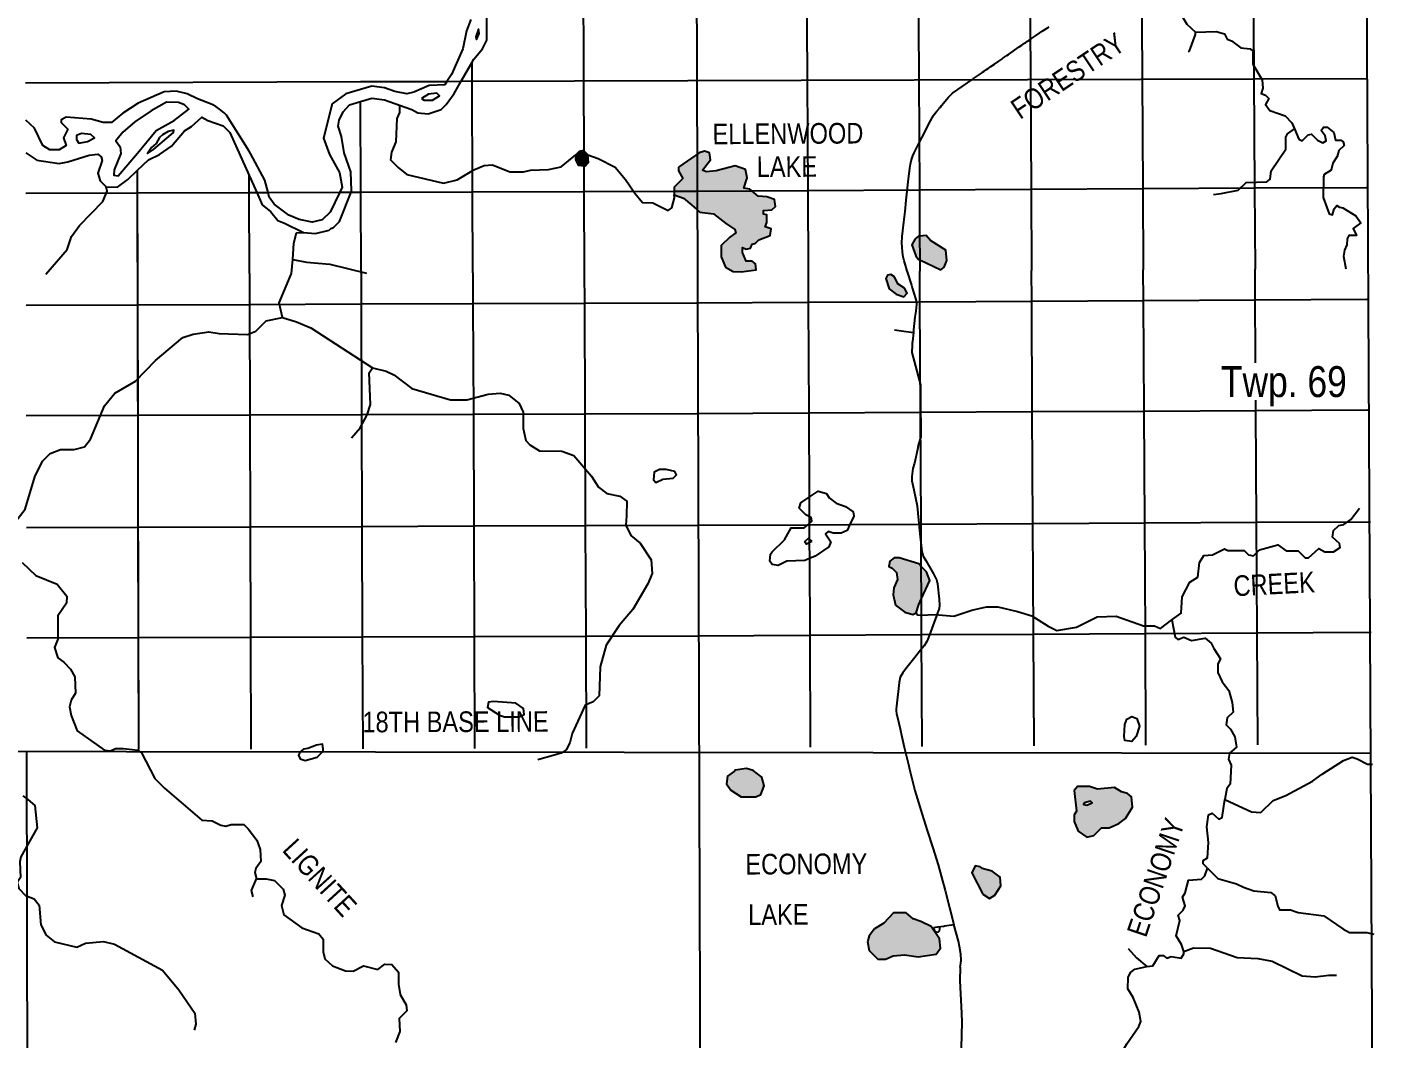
# Model space of a CAD drawing. Extents: x 408473 to 428843, y 6046006 to 6059852.
# Drawn here: x 422901.7 to 423293.5, y 6051317 to 6051611.3 of the extents above; entities that cross this region are included whole.
import ezdxf
from ezdxf.enums import TextEntityAlignment as Align

# ---------------------------------------------------------------- set-up
doc = ezdxf.new("R2010")
doc.units = 0
doc.header["$LTSCALE"] = 5
doc.layers.add('2', color=7, linetype='Continuous', true_color=0x6e6e6e)
doc.layers.add('4', color=7, linetype='Continuous', true_color=0x8c8c8c)
for name, color, linetype in [('20', 160, 'Continuous'), ('21', 160, 'Continuous'), ('24', 161, 'Continuous'), ('26', 160, 'Continuous'), ('27', 7, 'Continuous'), ('3', 3, 'Continuous'), ('33', 20, 'Continuous'), ('35', 37, 'Continuous'), ('36', 37, 'Continuous'), ('T-WATER', 160, 'Continuous'), ('T-WATER-H', 133, 'Continuous')]:
    doc.layers.add(name, color=color, linetype=linetype)
doc.styles.add('80', font='ARIALN.TTF', dxfattribs={"height": 10})

msp = doc.modelspace()

# ---------------------------------------------------------------- hatches: boundary and pattern name
at = {"layer": 'T-WATER-H'}
h = msp.add_hatch(color=256, dxfattribs=at)
h.dxf.hatch_style = 1
h.paths.add_polyline_path([(423063.765, 6051570.899), (423064.027, 6051570.865), (423065.029, 6051571.858), (423064.788, 6051574.106), (423063.748, 6051575.155), (423063.545, 6051575.359), (423062.297, 6051575.115), (423061.295, 6051574.122), (423061.289, 6051572.624), (423062.032, 6051571.123)])
h = msp.add_hatch(color=256, dxfattribs=at)
h.dxf.hatch_style = 1
h.paths.add_polyline_path([(423096.297, 6051558.434), (423097.413, 6051557.487), (423101.403, 6051556.97), (423104.886, 6051554.21), (423107.625, 6051552.45), (423107.87, 6051551.451), (423106.119, 6051550.211), (423103.614, 6051547.726), (423103.602, 6051544.482), (423104.839, 6051541.482), (423107.08, 6051540.224), (423109.392, 6051540.1), (423113.819, 6051540.694), (423113.576, 6051542.442), (423112.581, 6051543.195), (423110.834, 6051543.202), (423109.845, 6051545.702), (423109.851, 6051547.2), (423110.847, 6051546.696), (423112.096, 6051546.94), (423112.599, 6051548.186), (423113.598, 6051548.431), (423114.6, 6051549.425), (423117.849, 6051550.658), (423118.106, 6051552.654), (423116.361, 6051553.161), (423116.865, 6051554.406), (423116.873, 6051556.652), (423115.876, 6051556.906), (423115.88, 6051557.904), (423118.376, 6051558.143), (423119.378, 6051559.137), (423119.136, 6051561.134), (423116.893, 6051561.893), (423114.399, 6051562.154), (423112.504, 6051563.683), (423111.911, 6051564.161), (423110.165, 6051564.418), (423111.175, 6051567.409), (423110.685, 6051569.907), (423107.694, 6051570.918), (423102.199, 6051569.445), (423099.204, 6051569.209), (423098.208, 6051569.713), (423100.465, 6051572.697), (423100.223, 6051574.695), (423098.728, 6051575.201), (423097.229, 6051574.708), (423096.229, 6051574.007), (423091.224, 6051570.492), (423091.22, 6051569.494), (423092.459, 6051567.242), (423089.954, 6051564.758), (423089.95, 6051563.573), (423089.946, 6051562.512), (423092.687, 6051561.501)])
h = msp.add_hatch(color=256, dxfattribs=at)
h.dxf.hatch_style = 1
h.paths.add_polyline_path([(423161.355, 6051543.565), (423167.473, 6051540.71), (423168.474, 6051541.454), (423169.23, 6051543.448), (423168.991, 6051546.443), (423164.509, 6051549.208), (423163.267, 6051550.71), (423161.32, 6051550.502), (423161.02, 6051550.47), (423160.019, 6051549.726), (423159.015, 6051547.983), (423160.25, 6051544.734), (423160.995, 6051543.733)])
h = msp.add_hatch(color=256, dxfattribs=at)
h.dxf.hatch_style = 1
h.paths.add_polyline_path([(423152.981, 6051539.372), (423151.981, 6051539.126), (423151.478, 6051538.129), (423152.463, 6051535.128), (423154.453, 6051533.621), (423156.696, 6051532.863), (423157.699, 6051533.858), (423156.957, 6051535.36), (423154.965, 6051536.616), (423153.976, 6051538.618)])
h = msp.add_hatch(color=256, dxfattribs=at)
h.dxf.hatch_style = 1
h.paths.add_polyline_path([(423154.319, 6051443.191), (423157.057, 6051441.181), (423159.3, 6051440.422), (423160.3, 6051440.917), (423161.059, 6051443.413), (423161.851, 6051445.102), (423164.333, 6051450.395), (423163.345, 6051452.898), (423161.804, 6051454.453), (423161.108, 6051455.156), (423155.375, 6051456.928), (423153.878, 6051456.934), (423152.625, 6051455.94), (423152.369, 6051454.442), (423153.366, 6051453.938), (423154.609, 6051452.684), (423154.85, 6051450.684), (423153.841, 6051448.19), (423153.583, 6051446.192)])
h = msp.add_hatch(color=256, dxfattribs=at)
h.dxf.hatch_style = 1
h.paths.add_polyline_path([(423107.438, 6051394.925), (423105.434, 6051393.435), (423105.175, 6051391.188), (423106.416, 6051389.433), (423109.403, 6051387.421), (423113.647, 6051387.402), (423115.148, 6051388.145), (423116.157, 6051390.639), (423115.419, 6051393.14), (423112.931, 6051395.15), (423110.936, 6051395.658), (423107.689, 6051395.173)])
h = msp.add_hatch(color=256, dxfattribs=at)
h.dxf.hatch_style = 1
h.paths.add_polyline_path([(423209.248, 6051385.737), (423208.996, 6051385.238), (423209.993, 6051384.984), (423211.494, 6051385.727), (423210.997, 6051386.229)], flags=16)
h.paths.add_polyline_path([(423206.266, 6051389.248), (423206.991, 6051383.247), (423206.238, 6051382.25), (423206.23, 6051380.251), (423207.467, 6051377.496), (423209.956, 6051375.736), (423211.955, 6051376.228), (423214.211, 6051378.468), (423216.457, 6051378.458), (423219.208, 6051379.697), (423221.211, 6051381.188), (423223.22, 6051384.429), (423222.983, 6051387.429), (423221.739, 6051388.434), (423219.993, 6051388.941), (423218.002, 6051390.199), (423213.008, 6051389.72), (423210.764, 6051390.479), (423207.27, 6051390.494)])
h = msp.add_hatch(color=256, dxfattribs=at)
h.dxf.hatch_style = 1
h.paths.add_polyline_path([(423179.216, 6051366.873), (423178.967, 6051367.124), (423177.471, 6051367.38), (423176.464, 6051365.385), (423179.683, 6051359.124), (423181.675, 6051357.866), (423183.177, 6051358.859), (423184.936, 6051361.6), (423184.697, 6051364.1), (423182.457, 6051365.859), (423179.465, 6051366.622)])
h = msp.add_hatch(color=256, dxfattribs=at)
h.dxf.hatch_style = 1
h.paths.add_polyline_path([(423146.173, 6051345.284), (423146.661, 6051342.783), (423149.147, 6051340.274), (423151.394, 6051340.263), (423153.645, 6051341.252), (423156.892, 6051341.487), (423160.884, 6051340.969), (423166.13, 6051341.695), (423167.385, 6051343.438), (423167.147, 6051346.188), (423164.665, 6051349.697), (423161.676, 6051351.209), (423159.432, 6051351.969), (423157.442, 6051353.727), (423153.698, 6051353.744), (423150.939, 6051350.759), (423148.186, 6051349.022), (423146.679, 6051347.03)])

# ---------------------------------------------------------------- linework, layer by layer
at = {"layer": '2', "linetype": 'Continuous', "flags": 128}
for points in [[(423095.509, 6051927.043), (423097.797, 6051207.749)], [(423293.481, 6051208.786), (423289.872, 6051927.043)], [(423027.962, 6051595.504), (423291.534, 6051596.351)], [(422901.326, 6051595.098), (422998.73, 6051595.41)], [(422998.73, 6051595.41), (423023.854, 6051595.491)], [(423023.854, 6051595.491), (423027.962, 6051595.504)], [(422902.481, 6051013.241), (422901.711, 6051400.66)]]:
    msp.add_lwpolyline(points, dxfattribs=at)
at = {"layer": '20', "linetype": 'Continuous', "flags": 128}
for points in [[(423030.758, 6051613.448), (423029.497, 6051610.209), (423028.478, 6051604.972), (423025.205, 6051597.499), (423023.854, 6051595.491), (423023.197, 6051594.513), (423018.705, 6051594.285), (423014.205, 6051592.309), (423012.207, 6051591.819), (423008.717, 6051592.584), (423005.727, 6051593.596), (423001.986, 6051594.113), (422998.737, 6051593.155), (422994.491, 6051591.902), (422990.487, 6051588.925), (422987.953, 6051578.953), (422989.681, 6051574.203), (422992.654, 6051568.947), (422993.386, 6051564.7), (422992.686, 6051563.264), (422989.865, 6051557.479), (422987.61, 6051555.243), (422984.613, 6051554.508), (422980.873, 6051555.274), (422977.883, 6051556.536), (422973.654, 6051559.801), (422972.165, 6051561.805), (422971.823, 6051563.198), (422970.937, 6051566.803), (422966.726, 6051574.561), (422966.318, 6051575.203), (422959.698, 6051585.629), (422959.078, 6051586.339), (422957.72, 6051587.444), (422956.673, 6051588.206), (422955.532, 6051588.766), (422951.313, 6051590.362), (422948.33, 6051591.872), (422945.089, 6051592.636), (422941.595, 6051592.404), (422934.097, 6051589.194), (422929.593, 6051586.221), (422926.339, 6051583.49), (422923.844, 6051583.502), (422920.354, 6051584.518), (422913.12, 6051585.052), (422911.62, 6051584.31), (422911.617, 6051583.561), (422913.605, 6051581.555), (422912.348, 6051579.064), (422913.088, 6051576.814), (422911.086, 6051575.576), (422908.342, 6051575.589), (422906.351, 6051576.847), (422903.875, 6051581.851), (422901.347, 6051584.207)], [(422901.366, 6051574.704), (422904.587, 6051572.611), (422911.071, 6051571.582), (422913.568, 6051572.069), (422919.814, 6051574.036), (422922.31, 6051574.274), (422923.305, 6051573.52), (422923.55, 6051572.52), (422922.288, 6051568.782), (422923.027, 6051566.532), (422924.767, 6051564.776), (422928.011, 6051564.761), (422931.014, 6051566.993), (422933.855, 6051569.692), (422937.025, 6051572.705), (422940.275, 6051574.187), (422943.778, 6051576.667), (422947.538, 6051581.142), (422949.54, 6051582.381), (422952.545, 6051585.112), (422954.287, 6051584.105), (422958.773, 6051582.586), (422960.761, 6051580.58), (422966.337, 6051568.113), (422968.541, 6051563.188), (422970.16, 6051559.568), (422972.647, 6051557.56), (422974.634, 6051555.054), (422976.627, 6051554.296), (422982.106, 6051551.525), (422985.598, 6051551.259), (422989.595, 6051552.238), (422990.096, 6051552.735), (422990.845, 6051552.981), (422992.599, 6051554.72), (422995.964, 6051563.275), (422996.127, 6051563.689), (422995.899, 6051569.181), (422993.924, 6051574.682), (422993.195, 6051579.428), (422992.208, 6051582.428), (422992.465, 6051584.174), (422993.722, 6051586.664), (422995.477, 6051588.652), (422998.748, 6051589.643), (423001.972, 6051590.619), (423005.713, 6051590.102), (423010.01, 6051588.602), (423013.687, 6051587.319), (423015.429, 6051586.313), (423018.423, 6051586.049), (423022.17, 6051587.28), (423023.673, 6051588.77), (423025.932, 6051592.005), (423027.962, 6051595.504), (423031.178, 6051601.046), (423031.71, 6051601.962), (423034.217, 6051604.946), (423035.475, 6051607.436), (423035.5, 6051613.926)], [(423033.237, 6051609.443), (423032.992, 6051610.692), (423032.235, 6051608.449), (423032.481, 6051607.699), (423033.237, 6051609.443)], [(423016.444, 6051590.551), (423017.191, 6051590.048), (423019.686, 6051590.037), (423021.687, 6051591.275), (423020.941, 6051592.028), (423018.445, 6051591.79), (423016.444, 6051590.551)], [(422940.278, 6051579.193), (422939.301, 6051577.388), (422937.935, 6051576.282), (422936.741, 6051574.554), (422938.508, 6051575.69), (422944.38, 6051580.582), (422944.428, 6051581.273), (422942.819, 6051580.863), (422941.091, 6051579.908), (422940.278, 6051579.193)], [(422917.593, 6051580.287), (422916.094, 6051579.795), (422916.089, 6051578.547), (422916.833, 6051577.545), (422919.33, 6051578.032), (422921.33, 6051579.021), (422920.336, 6051580.024), (422917.593, 6051580.287)]]:
    msp.add_lwpolyline(points, dxfattribs=at)
msp.add_lwpolyline([(422933.843, 6051574.657), (422939.304, 6051581.181), (422944.556, 6051584.152), (422948.811, 6051587.376), (422947.568, 6051588.631), (422945.825, 6051589.388), (422942.331, 6051589.405), (422937.83, 6051586.93), (422933.077, 6051583.708), (422929.571, 6051580.729), (422927.565, 6051578.242), (422928.806, 6051576.489), (422929.048, 6051574.491), (422927.033, 6051569.758), (422927.027, 6051568.26), (422928.273, 6051568.005)], close=True, dxfattribs=at)
at = {"layer": '24', "linetype": 'Continuous', "flags": 128}
for points in [[(422978.625, 6051539.627), (422979.057, 6051543.692)], [(422978.339, 6051538.93), (422978.625, 6051539.627)], [(423000.424, 6051539.696), (423000.424, 6051539.696)]]:
    msp.add_lwpolyline(points, dxfattribs=at)
at = {"layer": '26', "linetype": 'Continuous', "flags": 128}
for points in [[(423061.295, 6051574.122), (423061.289, 6051572.624), (423062.032, 6051571.123), (423063.765, 6051570.899)], [(423063.748, 6051575.155), (423063.545, 6051575.359), (423062.297, 6051575.115), (423061.295, 6051574.122)], [(423064.788, 6051574.106), (423063.748, 6051575.155)], [(423063.765, 6051570.899), (423064.027, 6051570.865), (423065.029, 6051571.858), (423064.788, 6051574.106)], [(423096.229, 6051574.007), (423091.224, 6051570.492)], [(423112.504, 6051563.683), (423111.911, 6051564.161), (423110.165, 6051564.418), (423111.175, 6051567.409), (423110.685, 6051569.907), (423107.694, 6051570.918), (423102.199, 6051569.445), (423099.204, 6051569.209), (423098.208, 6051569.713), (423100.465, 6051572.697), (423100.223, 6051574.695), (423098.728, 6051575.201), (423097.229, 6051574.708), (423096.229, 6051574.007)], [(423091.224, 6051570.492), (423091.22, 6051569.494), (423092.459, 6051567.242), (423089.954, 6051564.758), (423089.95, 6051563.573)], [(423089.95, 6051563.573), (423089.946, 6051562.512)], [(423089.946, 6051562.512), (423092.687, 6051561.501), (423096.297, 6051558.434)], [(423109.392, 6051540.1), (423113.819, 6051540.694), (423113.576, 6051542.442), (423112.581, 6051543.195), (423110.834, 6051543.202), (423109.845, 6051545.702), (423109.851, 6051547.2), (423110.847, 6051546.696), (423112.096, 6051546.94), (423112.599, 6051548.186), (423113.598, 6051548.431), (423114.6, 6051549.425), (423117.849, 6051550.658), (423118.106, 6051552.654), (423116.361, 6051553.161), (423116.865, 6051554.406), (423116.873, 6051556.652), (423115.876, 6051556.906), (423115.88, 6051557.904), (423118.376, 6051558.143), (423119.378, 6051559.137), (423119.136, 6051561.134), (423116.893, 6051561.893), (423114.399, 6051562.154), (423112.504, 6051563.683)], [(423096.297, 6051558.434), (423097.413, 6051557.487), (423101.403, 6051556.97), (423104.886, 6051554.21), (423107.625, 6051552.45), (423107.87, 6051551.451), (423106.119, 6051550.211), (423103.614, 6051547.726), (423103.602, 6051544.482), (423104.839, 6051541.482), (423107.08, 6051540.224), (423109.392, 6051540.1)], [(423160.019, 6051549.726), (423159.015, 6051547.983), (423160.25, 6051544.734), (423160.995, 6051543.733), (423161.355, 6051543.565)], [(423161.32, 6051550.502), (423161.02, 6051550.47), (423160.019, 6051549.726)], [(423161.355, 6051543.565), (423167.473, 6051540.71), (423168.474, 6051541.454), (423169.23, 6051543.448), (423168.991, 6051546.443), (423164.509, 6051549.208), (423163.267, 6051550.71), (423161.32, 6051550.502)], [(423152.981, 6051539.372), (423151.981, 6051539.126), (423151.478, 6051538.129), (423152.463, 6051535.128), (423154.453, 6051533.621), (423156.696, 6051532.863), (423157.699, 6051533.858), (423156.957, 6051535.36), (423154.965, 6051536.616), (423153.976, 6051538.618), (423152.981, 6051539.372)], [(423152.625, 6051455.94), (423152.369, 6051454.442), (423153.366, 6051453.938), (423154.609, 6051452.684), (423154.85, 6051450.684), (423153.841, 6051448.19), (423153.583, 6051446.192), (423154.319, 6051443.191)], [(423161.804, 6051454.453), (423161.108, 6051455.156), (423155.375, 6051456.928), (423153.878, 6051456.934), (423152.625, 6051455.94)], [(423161.851, 6051445.102), (423164.333, 6051450.395), (423163.345, 6051452.898), (423161.804, 6051454.453)], [(423160.3, 6051440.917), (423161.059, 6051443.413), (423161.851, 6051445.102)], [(423154.319, 6051443.191), (423157.057, 6051441.181), (423159.3, 6051440.422), (423160.3, 6051440.917)], [(423107.438, 6051394.925), (423105.434, 6051393.435), (423105.175, 6051391.188), (423106.416, 6051389.433), (423109.403, 6051387.421), (423113.647, 6051387.402), (423115.148, 6051388.145), (423116.157, 6051390.639), (423115.419, 6051393.14), (423112.931, 6051395.15), (423110.936, 6051395.658), (423107.689, 6051395.173), (423107.438, 6051394.925)], [(423206.23, 6051380.251), (423207.467, 6051377.496), (423209.956, 6051375.736), (423211.955, 6051376.228), (423214.211, 6051378.468), (423216.457, 6051378.458), (423219.208, 6051379.697), (423221.211, 6051381.188), (423223.22, 6051384.429), (423222.983, 6051387.429), (423221.739, 6051388.434), (423219.993, 6051388.941), (423218.002, 6051390.199), (423213.008, 6051389.72), (423210.764, 6051390.479), (423207.27, 6051390.494), (423206.266, 6051389.248)], [(423206.266, 6051389.248), (423206.991, 6051383.247), (423206.238, 6051382.25), (423206.23, 6051380.251)], [(423209.248, 6051385.737), (423208.996, 6051385.238), (423209.993, 6051384.984), (423211.494, 6051385.727), (423210.997, 6051386.229), (423209.248, 6051385.737)], [(423179.216, 6051366.873), (423178.967, 6051367.124), (423177.471, 6051367.38), (423176.464, 6051365.385), (423179.683, 6051359.124), (423181.675, 6051357.866), (423183.177, 6051358.859), (423184.936, 6051361.6), (423184.697, 6051364.1), (423182.457, 6051365.859), (423179.465, 6051366.622), (423179.216, 6051366.873)], [(423146.173, 6051345.284), (423146.661, 6051342.783), (423149.147, 6051340.274), (423151.394, 6051340.263), (423153.645, 6051341.252), (423156.892, 6051341.487), (423160.884, 6051340.969), (423166.13, 6051341.695), (423167.385, 6051343.438), (423167.147, 6051346.188), (423164.665, 6051349.697), (423161.676, 6051351.209), (423159.432, 6051351.969), (423157.442, 6051353.727), (423153.698, 6051353.744), (423150.939, 6051350.759), (423148.186, 6051349.022), (423146.679, 6051347.03), (423146.173, 6051345.284)]]:
    msp.add_lwpolyline(points, dxfattribs=at)
at = {"layer": '27', "linetype": 'Continuous', "flags": 128}
for points in [[(423085.653, 6051482.6), (423084.152, 6051481.859), (423083.891, 6051479.613), (423084.636, 6051478.861), (423086.637, 6051479.849), (423089.633, 6051480.084), (423090.636, 6051481.077), (423090.142, 6051482.078), (423087.649, 6051482.59), (423085.653, 6051482.6)], [(423129.184, 6051474.572), (423131.787, 6051476.376), (423134.279, 6051475.615), (423135.021, 6051474.363), (423137.01, 6051472.855), (423139.75, 6051471.843), (423141.988, 6051470.334), (423142.232, 6051469.085), (423141.067, 6051466.642)], [(423129.21, 6051468.923), (423128.259, 6051469.405), (423126.273, 6051471.412), (423126.779, 6051472.907), (423129.184, 6051474.572)], [(423128.778, 6051466.576), (423129.219, 6051466.964)], [(423129.219, 6051466.964), (423129.997, 6051467.649), (423129.752, 6051468.648), (423129.21, 6051468.923)], [(423118.473, 6051458.72), (423121.984, 6051462.197), (423123.998, 6051465.682), (423127.741, 6051465.663), (423128.778, 6051466.576)], [(423141.067, 6051466.642), (423140.214, 6051464.851), (423138.464, 6051464.111), (423136.218, 6051464.122), (423134.723, 6051464.629), (423133.971, 6051463.884), (423135.457, 6051461.63), (423134.95, 6051460.135), (423130.944, 6051457.409), (423129.268, 6051456.72)], [(423129.246, 6051461.301), (423128.466, 6051460.916), (423127.971, 6051461.668), (423128.974, 6051462.661), (423129.241, 6051462.391)], [(423129.241, 6051462.391), (423129.967, 6051461.658)], [(423129.967, 6051461.658), (423129.246, 6051461.301)], [(423129.268, 6051456.72), (423127.943, 6051456.176), (423122.702, 6051455.953), (423120.2, 6051454.717), (423118.455, 6051454.976), (423117.711, 6051455.978), (423117.971, 6051457.974), (423118.473, 6051458.72)], [(423037.397, 6051415.204), (423035.898, 6051414.962), (423035.641, 6051413.466), (423039.123, 6051411.201), (423040.618, 6051410.694), (423044.861, 6051410.672), (423046.362, 6051411.413), (423046.122, 6051413.162), (423043.883, 6051414.671), (423037.397, 6051415.204)], [(423224.264, 6051405.012), (423223.009, 6051403.52), (423221.014, 6051403.78), (423220.77, 6051405.03), (423221.037, 6051408.524), (423221.543, 6051410.019), (423223.044, 6051410.761), (423224.538, 6051410.254), (423225.276, 6051408.003), (423224.264, 6051405.012)], [(422982.849, 6051401.396), (422982.168, 6051401.263), (422981.166, 6051400.52), (422980.661, 6051399.524), (422981.155, 6051398.523), (422982.65, 6051398.016), (422986.149, 6051398.996), (422987.905, 6051400.734), (422987.824, 6051401.411)], [(422983.417, 6051401.506), (422982.849, 6051401.396)], [(422987.824, 6051401.411), (422987.666, 6051402.732), (422985.918, 6051402.492), (422983.417, 6051401.506)]]:
    msp.add_lwpolyline(points, dxfattribs=at)
at = {"layer": '35', "linetype": 'Continuous', "flags": 128}
for points in [[(423159.709, 6051574.714), (423161.204, 6051577.58), (423162.921, 6051580.874), (423164.142, 6051583.377), (423165.349, 6051585.58), (423165.383, 6051585.619), (423165.527, 6051585.782), (423165.637, 6051585.945), (423165.856, 6051586.27), (423166.291, 6051586.782), (423167.072, 6051587.702), (423167.211, 6051587.865), (423167.349, 6051588.028), (423167.722, 6051588.468), (423168.708, 6051589.703), (423169.604, 6051590.826), (423170.267, 6051591.52), (423170.893, 6051592.073), (423176.768, 6051596.159), (423176.956, 6051596.289), (423177.239, 6051596.484), (423178.181, 6051597.135), (423178.426, 6051597.304), (423179.289, 6051597.9), (423179.612, 6051598.124), (423180.105, 6051598.464), (423180.799, 6051598.943), (423181.256, 6051599.259), (423181.986, 6051599.763), (423183.096, 6051600.53), (423184.359, 6051601.402), (423185.189, 6051601.976), (423185.546, 6051602.222), (423186.087, 6051602.596), (423186.732, 6051603.042), (423187.156, 6051603.334), (423188.562, 6051604.306), (423188.95, 6051604.573), (423190.294, 6051605.499), (423191.09, 6051606.047), (423191.482, 6051606.317), (423191.834, 6051606.56), (423192.08, 6051606.729), (423192.671, 6051607.135), (423193.057, 6051607.4), (423193.86, 6051607.952), (423195.025, 6051608.731), (423196.268, 6051609.558), (423196.993, 6051610.04), (423197.474, 6051610.36), (423198.234, 6051610.865), (423198.683, 6051611.158), (423198.961, 6051611.338)], [(423157.681, 6051540.305), (423157.188, 6051542.003), (423156.82, 6051543.285), (423156.547, 6051544.477), (423156.363, 6051545.825), (423156.221, 6051547.343), (423156.196, 6051548.402), (423156.243, 6051550.4), (423156.718, 6051554.513), (423157.077, 6051557.609), (423157.447, 6051560.921), (423157.605, 6051562.722), (423157.97, 6051566.279), (423158.447, 6051570.268), (423158.652, 6051571.395), (423158.875, 6051572.367), (423159.333, 6051573.868), (423159.709, 6051574.714)], [(423157.681, 6051540.305), (423157.731, 6051540.146), (423158.972, 6051536.232), (423159.182, 6051535.407), (423160.134, 6051532.318), (423160.3, 6051531.693), (423160.338, 6051531.491), (423160.403, 6051530.721), (423160.195, 6051528.69), (423159.946, 6051526.916), (423159.558, 6051523.239), (423159.511, 6051522.434)], [(423159.511, 6051522.434), (423159.241, 6051519.875), (423159.187, 6051519.377), (423159.11, 6051518.662), (423159.021, 6051516.808), (423159.063, 6051516.65), (423161.603, 6051507.226), (423161.618, 6051501.3), (423161.624, 6051498.393), (423161.628, 6051496.987), (423161.633, 6051494.677), (423161.64, 6051491.813)], [(423160.866, 6051489.354), (423161.64, 6051491.813)], [(423160.866, 6051489.354), (423159.828, 6051484.46), (423159.375, 6051482.913), (423159.052, 6051480.556), (423159.042, 6051479.302), (423159.619, 6051476.672), (423160.627, 6051472.07), (423160.799, 6051469.896)], [(423160.799, 6051469.896), (423161.368, 6051463.929), (423161.895, 6051459.628)], [(423161.895, 6051459.628), (423161.93, 6051459.011), (423162.116, 6051458.202), (423162.393, 6051457.451), (423163.087, 6051456.131), (423164.99, 6051452.937), (423165.316, 6051452.251), (423166.075, 6051450.969), (423166.141, 6051450.787), (423166.199, 6051450.629), (423166.333, 6051450.259), (423166.506, 6051449.424), (423166.985, 6051444.933), (423167.117, 6051443.056), (423166.963, 6051442.193), (423166.697, 6051441.444), (423166.251, 6051440.223), (423166.19, 6051440.062), (423164.146, 6051434.598), (423163.706, 6051433.257), (423163.435, 6051432.596), (423163.135, 6051432.105), (423162.603, 6051431.372), (423162.128, 6051430.819), (423161.53, 6051430.05), (423159.906, 6051427.96), (423157.221, 6051424.608), (423156.417, 6051423.514), (423155.659, 6051422.264), (423155.328, 6051420.672), (423154.549, 6051413.826), (423154.525, 6051413.062), (423154.51, 6051412.488), (423154.642, 6051411.669), (423155.273, 6051408.883), (423155.643, 6051407.248), (423155.749, 6051406.782), (423156.056, 6051405.426), (423156.262, 6051404.518), (423156.847, 6051401.933), (423158.047, 6051396.848), (423158.38, 6051395.523), (423159.957, 6051389.259), (423162.097, 6051382.332), (423163.539, 6051377.664), (423165.295, 6051372.371), (423166.61, 6051367.935), (423166.67, 6051367.723), (423168.289, 6051361.98), (423168.333, 6051361.821), (423168.378, 6051361.662), (423168.787, 6051360.211), (423171.317, 6051350.366)], [(422315.89, 6051401.464), (422494.527, 6051401.219), (422496.411, 6051401.216), (423292.52, 6051400.123)], [(423173.091, 6051337.919), (423173.323, 6051339.067), (423173.355, 6051339.997), (423173.264, 6051341.677), (423172.966, 6051343.949), (423172.597, 6051345.487), (423171.317, 6051350.366)], [(423173.091, 6051337.919), (423173.042, 6051333.907), (423173.463, 6051324.567), (423173.582, 6051321.912), (423173.37, 6051314.461)]]:
    msp.add_lwpolyline(points, dxfattribs=at)
at = {"layer": '36', "linetype": 'Continuous', "flags": 128}
for points in [[(423154.007, 6051523.246), (423155.358, 6051523.047), (423159.511, 6051522.434)], [(423171.344, 6051350.195), (423168.579, 6051349.799), (423168.419, 6051349.777), (423168.26, 6051349.754), (423166.728, 6051349.534), (423166.568, 6051349.512), (423165.402, 6051349.345)], [(423165.402, 6051349.345), (423165.43, 6051348.873), (423165.698, 6051348.356), (423166.338, 6051348.099), (423166.79, 6051348.219), (423167.089, 6051348.5), (423167.262, 6051349.611)]]:
    msp.add_lwpolyline(points, dxfattribs=at)
at = {"layer": '4', "linetype": 'Continuous', "flags": 128}
for points in [[(423063.666, 6051595.618), (423063.536, 6051628.15)], [(423128.457, 6051628.434), (423128.612, 6051595.902)], [(423160.924, 6051628.614), (423161.09, 6051596.082)], [(423193.392, 6051628.794), (423193.568, 6051596.262)], [(423225.859, 6051628.974), (423226.047, 6051596.442)], [(423258.327, 6051629.154), (423258.525, 6051596.622)], [(423031.198, 6051595.514), (423031.178, 6051601.046)], [(423193.568, 6051596.262), (423193.742, 6051564.129)], [(423226.047, 6051596.442), (423226.231, 6051564.308)], [(423258.525, 6051596.622), (423258.72, 6051564.486)], [(423031.314, 6051563.387), (423031.198, 6051595.514)], [(423063.748, 6051575.155), (423063.666, 6051595.618)], [(423128.612, 6051595.902), (423128.764, 6051563.772)], [(423161.09, 6051596.082), (423161.252, 6051563.951)], [(422998.832, 6051563.284), (422998.748, 6051589.643)], [(423063.765, 6051570.899), (423063.748, 6051575.155)], [(422933.87, 6051563.077), (422933.855, 6051569.692)], [(423063.795, 6051563.491), (423063.765, 6051570.899)], [(422966.351, 6051563.181), (422966.337, 6051568.113)], [(422901.39, 6051562.973), (422933.87, 6051563.077)], [(422933.87, 6051563.077), (422966.351, 6051563.181)], [(422934.255, 6051401.248), (422933.87, 6051563.077)], [(422933.927, 6051539.509), (422933.87, 6051563.077)], [(422966.351, 6051563.181), (422968.541, 6051563.188)], [(422966.417, 6051539.588), (422966.351, 6051563.181)], [(422968.541, 6051563.188), (422971.823, 6051563.198)], [(422971.823, 6051563.198), (422992.686, 6051563.264)], [(422992.686, 6051563.264), (422995.964, 6051563.275)], [(422995.964, 6051563.275), (422998.832, 6051563.284)], [(422998.832, 6051563.284), (423031.314, 6051563.387)], [(422998.908, 6051539.691), (422998.832, 6051563.284)], [(423031.314, 6051563.387), (423063.795, 6051563.491)], [(423031.398, 6051539.794), (423031.314, 6051563.387)], [(423063.795, 6051563.491), (423089.95, 6051563.573)], [(423063.889, 6051539.901), (423063.795, 6051563.491)], [(423089.95, 6051563.573), (423096.275, 6051563.593)], [(423096.275, 6051563.593), (423112.504, 6051563.683)], [(423112.504, 6051563.683), (423128.764, 6051563.772)], [(423128.764, 6051563.772), (423161.252, 6051563.951)], [(423128.764, 6051563.772), (423128.875, 6051540.184)], [(423161.252, 6051563.951), (423193.742, 6051564.129)], [(423161.252, 6051563.951), (423161.32, 6051550.502)], [(423193.742, 6051564.129), (423226.231, 6051564.308)], [(423193.742, 6051564.129), (423193.869, 6051540.499)], [(423226.231, 6051564.308), (423258.72, 6051564.486)], [(423226.231, 6051564.308), (423226.366, 6051540.68)], [(423258.72, 6051564.486), (423291.209, 6051564.665)], [(423258.72, 6051564.486), (423258.863, 6051540.86)], [(423291.209, 6051564.665), (423291.619, 6051564.668)], [(423161.32, 6051550.502), (423161.355, 6051543.565)], [(423161.355, 6051543.565), (423161.371, 6051540.326)], [(422933.948, 6051530.55), (422933.927, 6051539.509)], [(422966.417, 6051539.588), (422966.442, 6051530.653)], [(422998.908, 6051539.691), (422998.936, 6051530.756)], [(423031.398, 6051539.794), (423031.43, 6051530.859)], [(423063.924, 6051530.962), (423063.889, 6051539.901)], [(423128.875, 6051540.184), (423128.917, 6051531.241)], [(423161.417, 6051531.418), (423161.371, 6051540.326)], [(423193.917, 6051531.595), (423193.869, 6051540.499)], [(423226.417, 6051531.772), (423226.366, 6051540.68)], [(423258.917, 6051531.949), (423258.863, 6051540.86)], [(422901.455, 6051530.447), (422933.948, 6051530.55)], [(422933.948, 6051530.55), (422966.442, 6051530.653)], [(422934.024, 6051498.426), (422933.948, 6051530.55)], [(422966.442, 6051530.653), (422998.936, 6051530.756)], [(422966.442, 6051530.653), (422966.531, 6051498.528)], [(422998.936, 6051530.756), (423031.43, 6051530.859)], [(422998.936, 6051530.756), (422999.038, 6051498.63)], [(423031.43, 6051530.859), (423063.924, 6051530.962)], [(423031.43, 6051530.859), (423031.545, 6051498.731)], [(423063.924, 6051530.962), (423096.417, 6051531.064)], [(423064.052, 6051498.833), (423063.924, 6051530.962)], [(423096.417, 6051531.064), (423128.917, 6051531.241)], [(423128.917, 6051531.241), (423161.417, 6051531.418)], [(423128.917, 6051531.241), (423129.068, 6051499.11)], [(423161.417, 6051531.418), (423193.917, 6051531.595)], [(423161.578, 6051499.286), (423161.417, 6051531.418)], [(423193.917, 6051531.595), (423226.417, 6051531.772)], [(423194.089, 6051499.462), (423193.917, 6051531.595)], [(423226.417, 6051531.772), (423258.917, 6051531.949)], [(423226.6, 6051499.637), (423226.417, 6051531.772)], [(423258.917, 6051531.949), (423291.417, 6051532.126)], [(423259.111, 6051499.813), (423258.917, 6051531.949)], [(423291.417, 6051532.126), (423291.887, 6051532.13)], [(422901.518, 6051498.324), (422934.024, 6051498.426)], [(422934.024, 6051498.426), (422966.531, 6051498.528)], [(422934.101, 6051465.899), (422934.024, 6051498.426)], [(422966.531, 6051498.528), (422999.038, 6051498.63)], [(422966.531, 6051498.528), (422966.621, 6051466)], [(422999.038, 6051498.63), (423031.545, 6051498.731)], [(422999.038, 6051498.63), (422999.141, 6051466.101)], [(423031.545, 6051498.731), (423064.052, 6051498.833)], [(423031.545, 6051498.731), (423031.661, 6051466.202)], [(423064.052, 6051498.833), (423096.558, 6051498.935)], [(423064.181, 6051466.303), (423064.052, 6051498.833)], [(423096.558, 6051498.935), (423129.068, 6051499.11)], [(423129.068, 6051499.11), (423161.578, 6051499.286)], [(423129.068, 6051499.11), (423129.184, 6051474.572)], [(423161.578, 6051499.286), (423194.089, 6051499.462)], [(423161.742, 6051466.752), (423161.578, 6051499.286)], [(423194.089, 6051499.462), (423226.6, 6051499.637)], [(423194.264, 6051466.927), (423194.089, 6051499.462)], [(423226.6, 6051499.637), (423259.111, 6051499.813)], [(423226.786, 6051467.101), (423226.6, 6051499.637)], [(423259.111, 6051499.813), (423291.622, 6051499.989)], [(423259.307, 6051467.276), (423259.111, 6051499.813)], [(423291.622, 6051499.989), (423292.152, 6051499.993)], [(423129.184, 6051474.572), (423129.21, 6051468.923)], [(423129.21, 6051468.923), (423129.219, 6051466.964)], [(423129.219, 6051466.964), (423129.221, 6051466.578)], [(423194.264, 6051466.927), (423226.786, 6051467.101)], [(423226.786, 6051467.101), (423259.307, 6051467.276)], [(423226.969, 6051434.966), (423226.786, 6051467.101)], [(423259.307, 6051467.276), (423291.829, 6051467.45)], [(423259.501, 6051435.139), (423259.307, 6051467.276)], [(423291.829, 6051467.45), (423292.42, 6051467.454)], [(422901.582, 6051465.798), (422934.101, 6051465.899)], [(422934.101, 6051465.899), (422966.621, 6051466)], [(422934.178, 6051433.774), (422934.101, 6051465.899)], [(422966.621, 6051466), (422999.141, 6051466.101)], [(422966.621, 6051466), (422966.711, 6051433.874)], [(422999.141, 6051466.101), (423031.661, 6051466.202)], [(422999.141, 6051466.101), (422999.243, 6051433.974)], [(423031.661, 6051466.202), (423064.181, 6051466.303)], [(423031.661, 6051466.202), (423031.776, 6051434.074)], [(423064.181, 6051466.303), (423096.7, 6051466.404)], [(423064.309, 6051434.175), (423064.181, 6051466.303)], [(423096.7, 6051466.404), (423128.778, 6051466.576)], [(423128.778, 6051466.576), (423129.221, 6051466.578)], [(423129.221, 6051466.578), (423141.067, 6051466.642)], [(423129.221, 6051466.578), (423129.241, 6051462.391)], [(423141.067, 6051466.642), (423161.742, 6051466.752)], [(423161.742, 6051466.752), (423194.264, 6051466.927)], [(423161.804, 6051454.453), (423161.742, 6051466.752)], [(423194.436, 6051434.793), (423194.264, 6051466.927)], [(423129.241, 6051462.391), (423129.246, 6051461.301)], [(423129.246, 6051461.301), (423129.268, 6051456.72)], [(423129.268, 6051456.72), (423129.372, 6051434.447)], [(423161.851, 6051445.102), (423161.804, 6051454.453)], [(423161.904, 6051434.62), (423161.851, 6051445.102)], [(422901.645, 6051433.674), (422934.178, 6051433.774)], [(422934.178, 6051433.774), (422966.711, 6051433.874)], [(422934.255, 6051401.248), (422934.178, 6051433.774)], [(422966.711, 6051433.874), (422999.243, 6051433.974)], [(422966.711, 6051433.874), (422966.801, 6051401.347)], [(422999.243, 6051433.974), (423031.776, 6051434.074)], [(422999.243, 6051433.974), (422999.347, 6051401.446)], [(423031.776, 6051434.074), (423064.309, 6051434.175)], [(423031.776, 6051434.074), (423031.892, 6051401.545)], [(423064.309, 6051434.175), (423096.84, 6051434.275)], [(423064.438, 6051401.644), (423064.309, 6051434.175)], [(423096.84, 6051434.275), (423129.372, 6051434.447)], [(423129.372, 6051434.447), (423161.904, 6051434.62)], [(423129.372, 6051434.447), (423129.525, 6051401.915)], [(423161.904, 6051434.62), (423194.436, 6051434.793)], [(423162.068, 6051402.087), (423161.904, 6051434.62)], [(423194.436, 6051434.793), (423226.969, 6051434.966)], [(423194.611, 6051402.258), (423194.436, 6051434.793)], [(423226.969, 6051434.966), (423259.501, 6051435.139)], [(423227.154, 6051402.43), (423226.969, 6051434.966)], [(423259.501, 6051435.139), (423292.034, 6051435.313)], [(423259.698, 6051402.602), (423259.501, 6051435.139)], [(423292.034, 6051435.313), (423292.685, 6051435.317)]]:
    msp.add_lwpolyline(points, dxfattribs=at)
at = {"layer": 'T-WATER', "linetype": 'Continuous', "flags": 128}
for points in [[(423226.439, 6051628.636), (423227.674, 6051626.382), (423228.412, 6051624.63), (423231.632, 6051620.617), (423233.624, 6051619.855), (423237.832, 6051614.089), (423239.068, 6051612.084), (423241.55, 6051609.823)], [(423239.518, 6051604.096), (423239.769, 6051604.344), (423241.546, 6051609.074), (423241.55, 6051609.823)], [(423241.55, 6051609.823), (423247.542, 6051610.035), (423250.034, 6051609.27), (423250.773, 6051607.769), (423252.018, 6051607.262), (423254.752, 6051605.248), (423257.496, 6051604.982), (423258.24, 6051604.228), (423258.217, 6051600.486), (423260.935, 6051595.977), (423261.17, 6051593.481), (423260.661, 6051591.987), (423261.906, 6051591.48), (423262.899, 6051590.476), (423261.89, 6051588.736), (423263.127, 6051586.981), (423267.611, 6051585.457), (423269.595, 6051583.449), (423270.334, 6051581.698)], [(423010.01, 6051588.602), (423010.02, 6051586.404), (423009.261, 6051584.662), (423008.97, 6051577.926), (423007.704, 6051574.94), (423007.44, 6051572.695), (423009.673, 6051570.434), (423012.157, 6051568.421), (423022.875, 6051565.853), (423026.875, 6051566.824), (423031.636, 6051569.786), (423034.638, 6051571.013), (423037.136, 6051571.246), (423042.116, 6051569.216), (423046.11, 6051569.189), (423048.109, 6051569.674), (423053.353, 6051569.888), (423057.101, 6051570.612), (423061.295, 6051574.122)], [(423246.754, 6051562.633), (423249.002, 6051562.869), (423254, 6051563.836), (423256.26, 6051566.067), (423262.252, 6051566.281), (423263.255, 6051567.023), (423263.52, 6051569.516), (423267.801, 6051575.726), (423267.822, 6051579.219), (423268.328, 6051580.214), (423270.334, 6051581.698)], [(423270.334, 6051581.698), (423271.563, 6051578.697), (423272.559, 6051578.192), (423274.317, 6051579.928), (423275.317, 6051580.172), (423277.053, 6051578.415), (423278.547, 6051577.658), (423279.548, 6051578.151), (423279.308, 6051579.649), (423278.069, 6051581.153), (423278.823, 6051582.147), (423279.822, 6051582.141), (423281.81, 6051580.632), (423282.295, 6051578.385), (423283.793, 6051578.376), (423284.539, 6051577.873), (423284.782, 6051576.873), (423283.276, 6051575.386), (423282.766, 6051573.642), (423281.506, 6051571.654), (423280.994, 6051569.662), (423278.99, 6051568.426), (423278.736, 6051567.68), (423278.7, 6051561.694), (423280.418, 6051556.946), (423281.415, 6051556.691), (423281.925, 6051558.434), (423282.68, 6051559.427), (423283.426, 6051558.924), (423284.423, 6051558.669), (423288.154, 6051556.404), (423289.64, 6051554.401), (423287.383, 6051552.668), (423288.369, 6051550.668), (423286.122, 6051550.681), (423285.617, 6051549.686), (423285.607, 6051547.941), (423284.849, 6051546.449), (423284.589, 6051544.705), (423285.23, 6051541.02)], [(423064.788, 6051574.106), (423067.849, 6051573.034), (423072.826, 6051570.505), (423075.8, 6051566.992), (423078.521, 6051562.981), (423080.751, 6051560.221), (423083.746, 6051560.201), (423088.225, 6051557.926), (423089.228, 6051558.667), (423089.995, 6051561.656), (423089.946, 6051562.512)], [(422907.251, 6051539.456), (422913.428, 6051546.636), (422914.699, 6051550.371), (422916.965, 6051553.6), (422923.746, 6051560.541), (422925.012, 6051563.527), (422924.767, 6051564.776)], [(422979.057, 6051543.692), (422979.336, 6051548.431), (422980.103, 6051551.42), (422982.106, 6051551.525)], [(422979.057, 6051543.692), (422983.046, 6051542.916), (422989.782, 6051542.371), (423000.424, 6051539.696)], [(422976.074, 6051526.831), (422975.097, 6051531.079), (422978.339, 6051538.93)], [(422897.145, 6051465.838), (422901.165, 6051471.058), (422903.96, 6051480.527), (422906.229, 6051485.008), (422908.487, 6051487.242), (422911.488, 6051488.475), (422915.481, 6051488.455), (422918.48, 6051489.188), (422920.238, 6051491.425), (422924.282, 6051501.138), (422927.296, 6051504.866), (422933.303, 6051508.329), (422939.074, 6051514.29), (422947.094, 6051520.987), (422950.094, 6051521.971), (422954.59, 6051522.697), (422957.582, 6051522.182), (422965.816, 6051521.891), (422968.317, 6051522.877), (422971.327, 6051525.857), (422976.074, 6051526.831)], [(422976.074, 6051526.831), (422980.06, 6051525.563), (422984.293, 6051523.795), (423002.202, 6051512.224)], [(422996.108, 6051491.789), (422998.619, 6051494.772), (423000.635, 6051498.505), (423001.648, 6051501.495), (423001.196, 6051510.732), (423002.202, 6051512.224)], [(423002.202, 6051512.224), (423006.19, 6051511.206), (423008.431, 6051510.196), (423013.651, 6051506.176), (423024.865, 6051502.875), (423029.606, 6051502.851), (423035.854, 6051504.567), (423039.349, 6051504.799), (423041.842, 6051504.287), (423044.824, 6051501.776), (423046.059, 6051499.274), (423046.035, 6051494.532), (423046.766, 6051491.034), (423048.007, 6051489.779), (423050.743, 6051488.018), (423057.232, 6051487.986), (423060.719, 6051486.72), (423065.929, 6051480.703), (423067.909, 6051477.448), (423070.396, 6051475.688), (423074.135, 6051474.92), (423076.124, 6051473.413), (423076.103, 6051469.169), (423075.839, 6051466.425), (423077.321, 6051463.422), (423080.055, 6051461.162), (423083.275, 6051456.403), (423083.505, 6051452.408), (423082.242, 6051449.419), (423077.962, 6051441.952), (423073.945, 6051437.23), (423070.173, 6051431.509), (423068.395, 6051425.278), (423068.102, 6051416.792), (423066.347, 6051415.054), (423064.096, 6051414.067), (423060.311, 6051405.85), (423059.548, 6051403.108), (423058.54, 6051401.116), (423057.037, 6051400.126), (423050.289, 6051398.164)], [(423234.658, 6051438.917), (423237.412, 6051440.901), (423237.685, 6051445.643), (423239.951, 6051449.877), (423242.204, 6051451.364), (423242.724, 6051455.605), (423243.981, 6051457.596), (423246.477, 6051457.834), (423249.979, 6051459.564), (423250.974, 6051459.06), (423255.715, 6051459.037), (423256.956, 6051457.783), (423258.452, 6051457.526), (423260.207, 6051459.265), (423265.454, 6051460.737), (423267.941, 6051458.978), (423271.434, 6051458.961), (423273.42, 6051456.954), (423274.418, 6051456.949), (423277.425, 6051459.681), (423279.167, 6051458.673), (423281.662, 6051458.661), (423283.664, 6051459.9), (423283.421, 6051461.149), (423281.433, 6051462.907), (423281.693, 6051464.903), (423283.197, 6051466.393), (423284.696, 6051466.636), (423286.699, 6051468.124), (423289.21, 6051471.357)], [(422900.336, 6051455.59), (422904.31, 6051451.827), (422910.536, 6051449.299), (422913.263, 6051445.792), (422913.253, 6051443.795), (422910.738, 6051440.065), (422910.703, 6051433.327), (422909.691, 6051430.837), (422910.674, 6051427.837), (422912.415, 6051426.58), (422914.401, 6051424.573), (422915.637, 6051422.321), (422915.862, 6051417.578), (422914.604, 6051415.588), (422914.094, 6051413.595), (422914.581, 6051411.096), (422916.304, 6051406.596), (422924.262, 6051401.064), (422926.008, 6051400.806), (422927.51, 6051401.546), (422929.756, 6051401.535), (422933.996, 6051401.014), (422934.991, 6051400.26), (422938.945, 6051392.753), (422941.677, 6051389.993), (422952.611, 6051380.702), (422955.605, 6051380.437), (422958.094, 6051379.176), (422959.59, 6051378.919), (422961.09, 6051379.41), (422964.834, 6051379.391), (422966.075, 6051378.137), (422968.555, 6051374.879), (422969.539, 6051372.129), (422969.771, 6051368.634), (422968.263, 6051366.645), (422968.007, 6051365.398), (422968.497, 6051363.649)], [(423160.3, 6051440.917), (423160.687, 6051440.355), (423161.511, 6051440.268), (423165.796, 6051440.508), (423171.283, 6051439.981), (423176.532, 6051441.702), (423180.779, 6051442.679), (423184.023, 6051442.663), (423189.756, 6051441.386), (423193.991, 6051440.117), (423198.718, 6051437.097), (423201.207, 6051435.837), (423206.951, 6051436.807), (423212.954, 6051439.773), (423218.444, 6051439.996), (423226.415, 6051437.21), (423229.659, 6051437.194), (423231.402, 6051436.436), (423234.658, 6051438.917)], [(423234.658, 6051438.917), (423235.632, 6051433.919), (423236.376, 6051433.166), (423238.127, 6051433.907), (423240.367, 6051432.897), (423244.363, 6051433.626), (423246.102, 6051432.12), (423246.844, 6051430.618), (423248.825, 6051427.612), (423248.069, 6051426.118), (423248.057, 6051423.621), (423249.292, 6051420.868), (423251.276, 6051418.362), (423252.257, 6051414.861), (423252.493, 6051412.114), (423250.739, 6051410.374), (423250.48, 6051408.378), (423251.721, 6051407.123), (423252.958, 6051404.87), (423253.443, 6051401.871), (423251.438, 6051400.133), (423251.18, 6051398.387), (423251.921, 6051396.635), (423251.645, 6051391.143), (423250.641, 6051389.9), (423250.127, 6051386.656)], [(423250.127, 6051386.656), (423257.845, 6051383.122), (423260.589, 6051382.859), (423264.098, 6051386.337), (423267.848, 6051387.817), (423275.603, 6051392.024), (423278.357, 6051394.008), (423284.613, 6051397.973), (423287.113, 6051398.96), (423288.607, 6051398.453), (423291.594, 6051396.94), (423293.001, 6051396.933)], [(422900.482, 6051387.711), (422901.975, 6051386.705), (422903.962, 6051384.948), (422904.677, 6051378.456), (422899.891, 6051369.996), (422899.634, 6051368.5), (422899.86, 6051364.007), (422898.854, 6051362.515), (422899.344, 6051360.766), (422901.33, 6051358.759), (422903.821, 6051357.748), (422905.309, 6051355.993), (422905.779, 6051350.251), (422907.261, 6051347.248), (422909.746, 6051345.239), (422916.228, 6051343.707), (422918.73, 6051344.942), (422923.974, 6051345.414), (422927.215, 6051344.648), (422941.154, 6051337.088), (422945.866, 6051331.323), (422950.574, 6051324.56), (422950.807, 6051321.314), (422950.299, 6051319.57)], [(423245.041, 6051366.706), (423243.8, 6051367.961), (423243.804, 6051368.959), (423245.056, 6051369.702), (423245.326, 6051374.195), (423244.849, 6051378.692), (423245.364, 6051382.185), (423246.365, 6051382.68), (423248.353, 6051380.922), (423249.353, 6051381.416), (423250.127, 6051386.656)], [(423238.188, 6051342.522), (423237.449, 6051344.523), (423235.964, 6051347.027), (423236.983, 6051351.516), (423236.492, 6051353.017), (423237.996, 6051354.507), (423238.501, 6051355.753), (423237.764, 6051358.254), (423238.519, 6051359.498), (423239.535, 6051363.238), (423243.279, 6051363.469), (423244.282, 6051364.463), (423245.041, 6051366.706)], [(423245.041, 6051366.706), (423248.021, 6051363.695), (423253.504, 6051362.169), (423255.495, 6051361.16), (423258.485, 6051360.146), (423263.473, 6051359.622), (423264.716, 6051358.617), (423265.45, 6051355.617), (423265.945, 6051354.615), (423269.189, 6051354.599), (423271.431, 6051353.839), (423278.912, 6051352.803)], [(422967.472, 6051358.413), (422966.981, 6051360.163), (422968.497, 6051363.649)], [(422968.497, 6051363.649), (422971.242, 6051363.634), (422973.736, 6051363.122), (422976.219, 6051360.613), (422976.709, 6051358.864), (422975.695, 6051355.874), (422976.43, 6051353.125), (422981.652, 6051349.354), (422986.635, 6051347.581), (422987.875, 6051346.077), (422987.856, 6051342.333), (422988.345, 6051340.334), (422990.581, 6051338.326), (422994.317, 6051336.808), (422996.564, 6051336.797), (422999.567, 6051338.278), (423003.804, 6051337.258), (423005.809, 6051338.745), (423007.806, 6051338.734), (423009.791, 6051336.477), (423009.773, 6051332.983), (423010.257, 6051329.986), (423011.989, 6051326.981), (423012.23, 6051325.233), (423009.972, 6051322.999), (423010.202, 6051319.254), (423008.938, 6051316.016)], [(423278.912, 6051352.803), (423284.384, 6051349.03), (423286.375, 6051348.021), (423291.366, 6051347.996), (423293.408, 6051347.531)], [(423221.971, 6051343.354), (423224.404, 6051340.648), (423227.436, 6051338.083)], [(423227.436, 6051338.083), (423229.184, 6051338.324), (423230.945, 6051341.311), (423232.193, 6051341.304), (423233.188, 6051340.55), (423234.438, 6051341.043), (423237.43, 6051340.528), (423238.185, 6051341.773), (423238.188, 6051342.522)], [(423238.188, 6051342.522), (423240.938, 6051343.506), (423245.929, 6051343.481), (423253.651, 6051340.695), (423259.639, 6051340.415), (423263.878, 6051339.644), (423272.591, 6051335.355), (423276.333, 6051335.087), (423280.328, 6051335.566), (423282.574, 6051335.555)], [(423227.723, 6051294.894), (423227.749, 6051300.135), (423224.522, 6051303.647), (423221.03, 6051303.915), (423217.804, 6051307.676), (423217.817, 6051310.422), (423219.573, 6051312.16), (423221.586, 6051315.645), (423225.105, 6051320.619), (423225.611, 6051322.115), (423225.126, 6051324.863), (423223.399, 6051329.116), (423221.914, 6051331.62), (423221.93, 6051334.866), (423222.686, 6051336.36), (423223.938, 6051337.352), (423227.436, 6051338.083)]]:
    msp.add_lwpolyline(points, dxfattribs=at)

# ---------------------------------------------------------------- texts
at = {"layer": '21', "linetype": 'Continuous', "style": '80'}
for s, rotation, p in [('CREEK', 2.89933, (423252.611, 6051448.747)), ('ECONOMY', 71.32512, (423224.311, 6051347.23)), ('LIGNITE', 312.36304, (422977.885, 6051373.816))]:
    msp.add_text(s, height=5.9923, rotation=rotation, dxfattribs=at).set_placement(p, align=Align.MIDDLE_LEFT)
at = {"layer": '26', "linetype": 'Continuous', "style": '80'}
for s, p in [('ELLENWOOD', (423101.11, 6051577.194)), ('LAKE', (423113.965, 6051567.651))]:
    msp.add_text(s, height=5.9923, rotation=0.31827, dxfattribs=at).set_placement(p)
for s, p in [('ECONOMY', (423110.642, 6051367.844)), ('LAKE', (423111.45, 6051353.18))]:
    msp.add_text(s, height=5.9923, rotation=0.30301, dxfattribs=at).set_placement(p, align=Align.MIDDLE_LEFT)
at = {"layer": '3', "linetype": 'Continuous', "style": '80'}
msp.add_text('18TH BASE LINE', height=5.9923, rotation=0.17627, dxfattribs=at).set_placement((423053.441, 6051406.368), align=Align.RIGHT)
at = {"layer": '33', "linetype": 'Continuous', "style": '80'}
msp.add_text('FORESTRY', height=5.9923, rotation=33.72252, dxfattribs=at).set_placement((423204.403, 6051597.115), align=Align.MIDDLE)

# ---------------------------------------------------------------- next in the draw order: texts
at = {"insert": (423267.252, 6051512.683), "char_height": 8.9884, "width": 45.47934, "attachment_point": 2, "style": '80', "bg_fill": 3, "box_fill_scale": 1.1, "bg_fill_color": 256, "bg_fill_transparency": 0}
msp.add_mtext('Twp. 69', dxfattribs=at)

doc.saveas('drawing.dxf')
